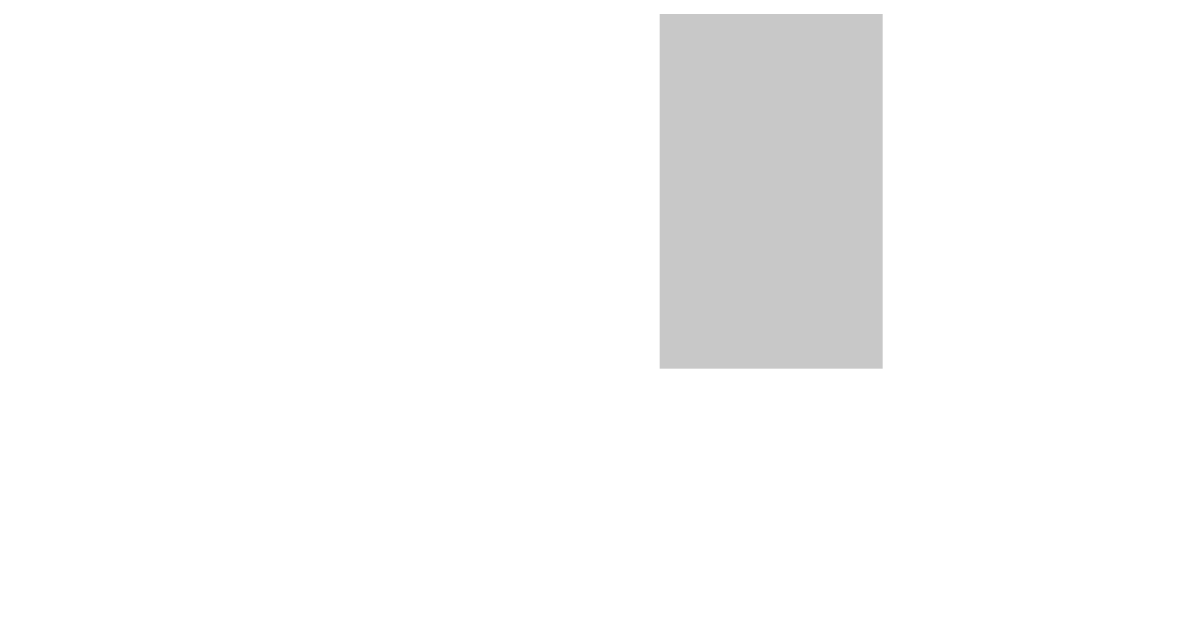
# Model space of a CAD drawing. Header units: millimetres. Extents: x -179928 to 528275, y -469666 to 511935.
# Drawn here: x 168460 to 169211, y 89551 to 89936 of the extents above; entities that cross this region are included whole.
import ezdxf

# ---------------------------------------------------------------- set-up
doc = ezdxf.new("R2010")
doc.units = ezdxf.units.MM
doc.linetypes.add('DASHED', pattern=[0.75, 0.5, -0.25])
for name, color, linetype in [('ad-Elevation 10', 8, 'Continuous'), ('ad-Furniture', 8, 'Continuous'), ('ad-Lvl-Plinth', 30, 'Continuous')]:
    doc.layers.add(name, color=color, linetype=linetype)
doc.layers.add('ad-Landscape', color=94, linetype='Continuous', lineweight=35)
doc.layers.add('ad-Landscape 2', color=7, linetype='Continuous', lineweight=35, true_color=0x264c00)
doc.styles.add('Sections_The woods Site plan_Entrances$0$Standard', font='arial.ttf')

# ---------------------------------------------------------------- blocks, each defined once
blk = doc.blocks.new('bamboo')
at = {"layer": 'ad-Landscape'}
for points in [[(352.8, -669.4), (311.6, -690.1), (248.5, -582.4), (344.3, -676.7)], [(489.3, -669.4), (448.2, -690.1), (385.1, -582.4), (480.9, -676.7)], [(527.1, -597.7), (464.1, -593), (478.7, -609.9), (518.7, -605)], [(590.2, -602.4), (584.1, -681.2), (567.1, -592.8), (582.9, -593.9)], [(420.7, -714.1), (567.3, -661.7), (398.9, -688.7), (420.7, -714.1)], [(557.2, -714.1), (703.8, -661.7), (535.4, -688.7), (557.2, -714.1)], [(23.9, -744.9), (165.8, -671.4), (52.3, -779.4), (31, -753.6)], [(346.4, -826.2), (312.4, -855.4), (293, -695.5), (339.1, -817.8)], [(333.5, -715.5), (223.2, -707.2), (315.3, -745.8), (325, -722.8)], [(470, -715.5), (359.7, -707.2), (451.8, -745.8), (461.5, -722.8)], [(284.5, -805.8), (243.4, -826.4), (180.3, -718.7), (276.1, -813.1)], [(419.5, -729.9), (495.9, -870.2), (385.6, -759), (411, -737.1)], [(556, -729.9), (632.4, -870.2), (522.1, -759), (547.5, -737.1)]]:
    blk.add_lwpolyline(points, dxfattribs=at)
at = {"layer": 'ad-Landscape 2'}
blk.add_line((43.5, 28.4), (300.5, 61.9), dxfattribs=at)
for points in [[(1441.7, 20.2), (1392.3, 167.8), (1415.9, -1.1), (1441.7, 20.2)], [(1279.9, 73.2), (1421.8, 146.8), (1308.4, 38.7), (1287, 64.6)], [(701.3, 5.5), (667.4, -23.6), (647.9, 136.3), (694, 14)], [(639.5, 26), (598.3, 5.3), (535.3, 113), (631, 18.7)], [(930.2, 115.8), (973.9, 125), (914, -24.5), (932.5, 104.9)], [(1013.6, 99.1), (1106.3, 38.8), (1044.2, 116.9), (1024.6, 101.4)], [(1220.1, -21.7), (1186.2, -50.9), (1166.7, 109), (1212.8, -13.3)], [(1158.3, -1.3), (1117.1, -21.9), (1054.1, 85.8), (1149.8, -8.5)], [(1457.4, 18.7), (1599.3, 92.2), (1485.9, -15.8), (1464.5, 10)], [(974.5, 68.1), (1020.5, 66.3), (1023.9, -58.4), (985.4, 70.4)], [(1095.3, 76), (1115.1, 34.4), (1006.1, -26.5), (1102.4, 67.3)], [(1239.9, 69.2), (1268.3, 34.7), (1108.1, 18.4), (1231.3, 62.1)], [(1205.3, 65.3), (1283.9, 57.7), (1195.2, 42.5), (1196.7, 58.2)], [(1140.9, 55.7), (1130.4, -54.4), (1170.9, 36.9), (1148, 47)], [(319, -89.9), (285.1, -119.1), (265.6, 40.8), (311.8, -81.4)], [(707.4, -18.7), (854, 33.7), (685.6, 6.7), (707.4, -18.7)], [(257.2, -69.4), (216.1, -90.1), (153, 17.6), (248.8, -76.7)], [(1218.1, 7.8), (1238, -33.8), (1129, -94.7), (1225.2, -0.8)], [(1199.3, 2.4), (1193.3, -60.5), (1210.5, -46.3), (1206.4, -6.2)], [(1226.2, -46), (1372.8, 6.4), (1204.4, -20.6), (1226.2, -46)], [(1417.4, 14.6), (1445.8, -19.9), (1285.6, -36.1), (1408.7, 7.5)], [(620.2, -20.1), (509.9, -11.8), (602, -50.4), (611.7, -27.3)], [(1263.8, -12.5), (1253.3, -122.6), (1293.7, -31.3), (1270.9, -21.1)], [(1328.2, -2.9), (1406.8, -10.5), (1318.1, -25.7), (1319.6, -10)], [(706.2, -34.4), (782.6, -174.8), (672.3, -63.6), (697.7, -41.7)], [(868.3, -184.3), (818.9, -36.7), (842.4, -205.6), (868.3, -184.3)], [(1139, -47.3), (1028.7, -39.1), (1120.8, -77.6), (1130.5, -54.6)], [(1395.6, -46.8), (1415.5, -88.4), (1306.5, -149.2), (1402.7, -55.4)], [(325.1, -114.1), (471.7, -61.8), (303.3, -88.7), (325.1, -114.1)], [(1225, -61.7), (1301.4, -202.1), (1191.1, -90.8), (1216.5, -69)], [(1505.7, -57.4), (1584.3, -65), (1495.6, -80.2), (1497.1, -64.5)], [(568.1, -79.5), (505.1, -74.8), (519.6, -91.7), (559.6, -86.8)], [(631.1, -84.2), (625.1, -163), (608.1, -74.6), (623.8, -75.8)], [(1168.6, -225.3), (1119.3, -77.6), (1142.8, -246.6), (1168.6, -225.3)], [(1322.2, -65.8), (1316.2, -128.7), (1333.4, -114.5), (1329.3, -74.4)], [(1441.3, -67.1), (1430.8, -177.1), (1471.2, -85.8), (1448.4, -75.7)], [(237.9, -115.5), (127.6, -107.2), (219.7, -145.8), (229.4, -122.8)], [(988, -239.9), (954.1, -269), (934.6, -109.2), (980.8, -231.4)], [(1086.9, -106.8), (1023.9, -102.1), (1038.4, -119), (1078.4, -114.1)], [(1149.9, -111.5), (1143.9, -190.3), (1126.9, -101.9), (1142.6, -103)], [(884, -185.9), (1025.9, -112.3), (912.4, -220.4), (891.1, -194.5)], [(1441.7, -266.2), (1392.3, -118.6), (1415.9, -287.5), (1441.7, -266.2)], [(1499.7, -120.3), (1493.7, -183.2), (1510.9, -169), (1506.8, -128.9)], [(323.9, -129.9), (400.4, -270.3), (290, -159), (315.4, -137.2)], [(494.6, -296.8), (495.3, -137), (538.4, -287.6), (505.6, -294.5)], [(926.2, -219.4), (885, -240.1), (822, -132.4), (917.7, -226.7)], [(360, -280.8), (326.1, -310), (306.6, -150.1), (352.7, -272.3)], [(1184.4, -226.8), (1326.3, -153.2), (1212.8, -261.3), (1191.5, -235.4)], [(185.8, -175), (122.8, -170.2), (137.4, -187.2), (177.4, -182.3)], [(298.2, -260.3), (257, -281), (193.9, -173.3), (289.7, -267.6)], [(248.8, -179.7), (242.8, -258.4), (225.8, -170), (241.6, -171.2)], [(922.9, -320.7), (873.5, -173.1), (897.1, -342), (922.9, -320.7)], [(843.9, -189.9), (872.4, -224.4), (712.1, -240.6), (835.3, -197)], [(1457.4, -267.7), (1599.3, -194.1), (1485.9, -302.2), (1464.5, -276.3)], [(994.1, -264.1), (1140.7, -211.8), (972.3, -238.7), (994.1, -264.1)], [(584.4, -289.3), (627.6, -223.2), (600, -308.9), (586.7, -300.3)], [(1144.3, -230.8), (1172.7, -265.3), (1012.5, -281.6), (1135.7, -237.9)], [(366.1, -305), (512.7, -252.7), (344.3, -279.6), (366.1, -305)], [(822.2, -251.3), (842, -292.9), (733.1, -353.8), (829.3, -259.9)], [(938.6, -322.2), (1080.5, -248.7), (967.1, -356.7), (945.7, -330.8)], [(663.5, -416.2), (614.1, -268.5), (637.6, -437.5), (663.5, -416.2)], [(906.9, -265.5), (796.6, -257.2), (888.7, -295.8), (898.4, -272.8)], [(932.3, -262), (1010.9, -269.6), (922.2, -284.8), (923.7, -269.1)], [(486, -310), (332.3, -285.3), (492.9, -342.8), (486, -310)], [(867.9, -271.6), (857.4, -381.7), (897.8, -290.4), (875, -280.2)], [(992.9, -279.9), (1069.3, -420.3), (959, -309), (984.4, -287.2)], [(1417.4, -271.7), (1445.8, -306.2), (1285.6, -322.5), (1408.7, -278.8)], [(278.8, -306.4), (168.6, -298.1), (260.7, -336.7), (270.4, -313.7)], [(1122.6, -292.2), (1142.4, -333.8), (1033.4, -394.7), (1129.7, -300.8)], [(120.3, -359.6), (266.9, -307.2), (98.5, -334.2), (120.3, -359.6)], [(1168.2, -312.5), (1157.7, -422.6), (1198.2, -331.3), (1175.3, -321.1)], [(1218.2, -474.1), (1218.9, -314.2), (1262, -464.9), (1229.2, -471.8)], [(1232.6, -302.9), (1311.2, -310.5), (1222.5, -325.7), (1224, -310)], [(364.9, -320.8), (441.3, -461.2), (331, -349.9), (356.4, -328.1)], [(479.7, -334.2), (523.4, -325), (463.5, -474.5), (482, -345.1)], [(563.1, -350.9), (655.8, -411.2), (593.6, -333), (574, -348.6)], [(637.4, -323.8), (690.3, -358.3), (685.7, -336.5), (648.3, -321.5)], [(898.6, -326.3), (927, -360.8), (766.8, -377), (889.9, -333.4)], [(854.8, -325), (791.8, -320.2), (806.4, -337.2), (846.3, -332.2)], [(917.8, -329.7), (911.8, -408.4), (894.8, -320), (910.5, -321.2)], [(926.3, -324.9), (920.3, -387.8), (937.5, -373.5), (933.4, -333.5)], [(1395.6, -333.1), (1415.5, -374.7), (1306.5, -435.6), (1402.7, -341.7)], [(679.2, -417.7), (821.1, -344.1), (707.7, -452.2), (686.3, -426.3)], [(1505.7, -343.8), (1584.3, -351.4), (1495.6, -366.6), (1497.1, -350.9)], [(226.8, -365.9), (163.8, -361.1), (178.3, -378.1), (218.3, -373.2)], [(289.8, -370.6), (283.8, -449.3), (266.8, -360.9), (282.5, -362.1)], [(1441.3, -353.4), (1430.8, -463.5), (1471.2, -372.2), (1448.4, -362)], [(119.1, -375.3), (195.6, -515.7), (85.2, -404.5), (110.7, -382.6)], [(524, -381.9), (570, -383.6), (573.4, -508.4), (534.9, -379.6)], [(1226.6, -365.8), (1220.6, -428.7), (1237.8, -414.5), (1233.7, -374.4)], [(660.4, -512.6), (626.5, -541.8), (607, -381.9), (653.1, -504.2)], [(813.7, -538.9), (764.3, -391.3), (787.8, -560.2), (813.7, -538.9)], [(876.8, -387.7), (896.6, -429.3), (787.7, -490.1), (883.9, -396.3)], [(598.6, -492.1), (557.4, -512.8), (494.3, -405.1), (590.1, -499.4)], [(922.5, -407.9), (912, -518), (952.4, -426.7), (929.6, -416.6)], [(986.9, -398.3), (1065.5, -405.9), (976.8, -421.1), (978.3, -405.4)], [(1308, -466.6), (1351.2, -400.5), (1323.6, -486.2), (1310.3, -477.5)], [(1499.7, -406.7), (1493.7, -469.6), (1510.9, -455.4), (1506.8, -415.3)], [(639.2, -421.7), (667.6, -456.2), (507.4, -472.5), (630.5, -428.8)], [(829.4, -540.4), (971.3, -466.8), (857.8, -574.9), (836.5, -549)], [(980.9, -461.2), (974.9, -524.1), (992.1, -509.9), (988, -469.8)], [(1209.6, -487.3), (1055.9, -462.6), (1216.5, -520.1), (1209.6, -487.3)], [(617.4, -483.1), (637.2, -524.7), (528.3, -585.6), (624.5, -491.7)], [(666.4, -536.8), (813, -484.5), (644.6, -511.4), (666.4, -536.8)], [(663.1, -503.4), (652.6, -613.5), (693, -522.2), (670.2, -512)], [(727.5, -493.8), (806.1, -501.4), (717.4, -516.6), (718.9, -500.9)], [(1203.3, -511.5), (1247, -502.3), (1187.1, -651.7), (1205.5, -522.4)], [(1361, -501.1), (1413.9, -535.6), (1409.3, -513.8), (1371.9, -498.8)], [(1286.7, -528.1), (1379.3, -588.5), (1317.2, -510.3), (1297.6, -525.8)], [(579.2, -538.2), (468.9, -529.9), (561.1, -568.5), (570.7, -545.5)], [(665.2, -552.6), (741.7, -693), (631.3, -581.7), (656.8, -559.9)], [(789.3, -544.5), (817.8, -578.9), (657.5, -595.2), (780.7, -551.6)], [(936.5, -702.5), (887.2, -554.9), (910.7, -723.8), (936.5, -702.5)], [(414.6, -689.9), (380.7, -719), (361.2, -559.2), (407.3, -681.4)], [(551.1, -689.9), (517.2, -719), (497.7, -559.2), (543.9, -681.4)], [(721.5, -556.7), (715.5, -619.6), (732.7, -605.4), (728.6, -565.3)], [(1247.5, -559.2), (1293.6, -560.9), (1297, -685.7), (1258.5, -556.9)], [(767.6, -605.8), (787.4, -647.4), (678.5, -708.3), (774.7, -614.5)], [(877.7, -616.5), (956.3, -624.1), (867.5, -639.3), (869, -623.6)], [(813.3, -626.1), (802.7, -736.2), (843.2, -644.9), (820.4, -634.7)], [(952.3, -704), (1094.2, -630.5), (980.7, -738.5), (959.4, -712.7)], [(1182.3, -770.7), (1132.9, -623.1), (1156.5, -792), (1182.3, -770.7)], [(871.6, -679.4), (865.6, -742.3), (882.9, -728.1), (878.8, -688)], [(912.2, -708.1), (940.6, -742.6), (780.4, -758.8), (903.6, -715.2)], [(1198, -772.2), (1339.9, -698.7), (1226.5, -806.7), (1205.1, -780.8)]]:
    blk.add_lwpolyline(points, dxfattribs=at)
blk = doc.blocks.new('A$C7DA81DBD')
at = {"layer": 'ad-Landscape'}
for centre, radius, start, end in [((-0.278, -1.6321), 1.6541, 7.07097, 54.85412), ((2.0051, 0.5207), 2.0521, 213.36445, 251.77879), ((0.5036, -2.3877), 1.7715, 23.40985, 52.04459), ((-2.2619, -2.2221), 3.2578, 0.48635, 20.14254), ((1.8408, -1.8007), 0.8356, 9.30481, 59.3197), ((1.8918, -0.7397), 1.7085, 200.47463, 238.37181), ((2.2585, -2.2572), 0.9551, 13.74281, 70.74014), ((2.7888, -2.0624), 0.7268, 18.67082, 63.79699), ((0.0127, -2.4992), 1.6882, 11.02849, 38.56329), ((2.0528, -0.5755), 1.111, 231.64981, 273.95156), ((2.8127, -0.1703), 1.5025, 236.86683, 264.37468), ((3.6025, -1.7876), 0.3701, 25.36372, 76.0362), ((0.9565, -2.7668), 1.425, 19.73306, 51.77211), ((1.8936, -2.412), 0.9205, 13.66836, 62.88227), ((3.5309, -1.1863), 0.4429, 246.56317, 293.43683), ((3.5663, -1.8937), 0.2709, 13.65461, 102.44901), ((3.799, -1.3868), 0.2788, 240.36234, 299.63766), ((1.856, -1.0904), 1.1017, 216.03906, 260.26816), ((-0.5421, -2.9513), 1.9362, 359.73155, 37.41149), ((3.3701, -1.1333), 0.7046, 245.60352, 278.75304), ((3.3942, -2.2431), 0.4369, 34.78481, 81.07296), ((3.6458, -0.9704), 0.8788, 267.00257, 282.07341), ((2.6751, -1.5084), 0.6953, 218.28249, 279.3433), ((3.0021, -1.5187), 0.5438, 233.77897, 289.79803), ((3.104, -2.4748), 0.5733, 35.76353, 86.37343), ((2.3006, -1.3581), 0.9275, 221.73929, 269.82837), ((1.3292, -3.2587), 1.5303, 17.59049, 55.74559), ((2.167, -2.7765), 0.9598, 10.85815, 56.55055), ((2.8672, -2.5356), 0.5252, 21.8257, 68.02813), ((3.5079, -1.2176), 0.814, 266.76384, 287.52222), ((3.4132, -2.1554), 0.2388, 346.75476, 32.31761), ((-1.1102, -2.3286), 1.9834, 352.86966, 7.13034), ((0.4415, -3.0214), 1.4626, 4.53972, 37.07204), ((3.3241, -1.386), 0.7926, 265.56631, 288.01228), ((3.4098, -2.3203), 0.1483, 346.0967, 81.70295), ((3.6227, -2.031), 0.1831, 231.14247, 282.0713), ((1.1439, -1.6998), 0.9279, 214.91657, 251.05051), ((1.4468, -2.8141), 0.8978, 2.30093, 40.50756), ((3.2095, -2.1093), 0.2729, 215.39886, 302.15517), ((3.5474, -1.9775), 0.3785, 233.8191, 270.95416), ((3.3252, -2.438), 0.1695, 350.71369, 36.27653), ((1.6974, -2.079), 0.9321, 201.01467, 251.00855), ((3.0882, -1.8014), 0.7945, 232.47186, 271.55185), ((3.2185, -2.5369), 0.186, 348.23624, 60.99446), ((3.4542, -2.3019), 0.1679, 239.89017, 283.18093), ((-0.2948, -3.161), 1.349, 352.2305, 30.01298), ((3.387, -2.0873), 0.4877, 230.8294, 271.59888), ((2.0257, -2.069), 0.8461, 218.49282, 261.42911), ((2.4021, -1.9593), 0.8207, 225.12287, 265.9267), ((1.0136, -3.5245), 1.2421, 13.52703, 48.39805), ((2.8129, -2.1522), 0.6446, 219.15642, 267.78171), ((2.8327, -2.8868), 0.3555, 6.20703, 55.71806), ((4.7109, -2.1806), 1.4962, 194.55365, 200.41362), ((0.4879, -3.7225), 1.408, 14.08678, 50.75178), ((1.9988, -3.0323), 0.5442, 358.24862, 50.68038), ((3.255, -2.3074), 0.3987, 250.94104, 277.72728), ((3.2048, -2.0899), 0.7587, 233.84333, 268.58495), ((1.4049, -2.5545), 0.8684, 198.68778, 245.28391), ((2.5541, -3.0699), 0.3719, 357.60187, 47.96098), ((2.9291, -2.9329), 0.15, 357.47025, 53.80961), ((0.5792, -3.7449), 0.9742, 6.46688, 61.65563), ((3.0549, -2.2322), 0.863, 231.02378, 261.38718), ((3.0253, -2.6704), 0.2744, 237.97543, 281.26619), ((2.4357, -2.4238), 0.6427, 243.07607, 282.38547), ((2.2078, -2.5037), 0.7304, 230.8151, 271.05063), ((2.1285, -3.3962), 0.4606, 2.36478, 45.58317), ((2.4584, -3.1948), 0.2887, 349.0778, 34.64065), ((-0.7845, -3.7974), 1.7654, 358.75477, 18.61147), ((0.2113, -3.764), 1.0157, 356.98112, 35.15022), ((1.8961, -2.6169), 0.7641, 227.38545, 266.81155), ((0.9147, -3.7961), 1.3196, 11.93886, 26.21864), ((2.6219, -2.7574), 0.6207, 229.77589, 266.93335), ((3.0457, -2.0047), 1.2814, 246.14352, 256.28476), ((2.1061, -3.4684), 0.2887, 349.0778, 34.64065), ((0.4659, -3.9514), 1.4875, 5.97252, 22.70743), ((2.2394, -2.9434), 0.5806, 228.33638, 266.67487), ((1.3701, -3.1096), 0.824, 203.21959, 241.77969), ((1.7238, -2.9221), 0.7346, 220.38662, 256.09196), ((2.4444, -2.7002), 1.2047, 219.61762, 245.52562), ((2.4029, -3.194), 0.3293, 226.24511, 267.68542), ((1.6924, -3.6508), 0.4098, 352.3277, 23.61076), ((1.383, -3.3555), 0.488, 207.43755, 251.18261), ((1.0337, -3.8696), 0.5516, 350.48559, 25.45287), ((2.1581, -3.3546), 0.3559, 226.86291, 260.36915), ((1.7595, -3.3631), 0.6247, 211.25767, 253.08831), ((1.4522, -3.7508), 0.3106, 333.81915, 18.78711), ((1.8213, -3.5993), 0.3023, 216.32124, 252.6008), ((0.6413, -3.9243), 0.3417, 320.17932, 18.67463), ((1.3268, -3.7443), 0.3576, 194.37957, 245.67824), ((-5.8663, -2.673), 7.168, 348.75967, 350.83335), ((1.0529, -3.8878), 0.3429, 334.82228, 6.10535), ((1.4147, -3.7701), 0.2686, 215.04222, 258.95985), ((1.1804, -3.4536), 0.743, 227.03228, 248.14061)]:
    blk.add_arc(centre, radius, start, end, dxfattribs=at)
at = {"layer": 'ad-Landscape 2'}
for centre, radius, start, end in [((-1.0264, 1.4309), 1.7659, 234.46623, 305.53377), ((1.1235, -0.9635), 1.4762, 139.56784, 220.43216), ((-1.1235, -0.9635), 1.4762, 319.56784, 40.43216), ((1.0264, 1.4309), 1.7659, 234.46623, 305.53377), ((2.3531, 1.1695), 1.4234, 277.04197, 304.31969), ((3.2407, 0.7659), 1.0093, 271.25618, 310.10548), ((4.0462, 0.1006), 0.224, 285.31091, 331.56637), ((-1.8634, -3.0329), 2.8823, 88.28266, 108.38947), ((1.8634, -3.0329), 2.8823, 71.61053, 91.71734), ((3.9266, -0.5355), 0.4565, 46.08818, 106.23686), ((2.7222, -2.1138), 1.9478, 61.18217, 86.26036), ((3.6164, -0.6908), 0.4865, 41.13896, 95.57028), ((4.1975, -0.9392), 0.7339, 86.42892, 116.01705), ((-1.8532, 0.9988), 1.5896, 234.65742, 272.19306), ((-0.1824, -2.6175), 2.5892, 116.37959, 143.62907), ((0.278, -1.6321), 1.6541, 125.14588, 172.92903), ((0.1824, -2.6175), 2.5892, 36.37093, 63.62041), ((1.8532, 0.9988), 1.5896, 267.80694, 305.34258), ((3.052, -1.6261), 1.72, 46.87005, 53.5161), ((3.7607, 0.1513), 0.5674, 259.89405, 293.04357), ((3.9905, -0.6212), 0.2383, 21.22812, 103.00293), ((4.487, -1.6291), 1.2847, 101.63719, 108.00047), ((2.5064, -2.2982), 1.8728, 56.55296, 89.35046), ((3.2335, 0.2213), 0.7603, 264.12058, 304.2254), ((3.5803, -1.2652), 0.8033, 50.61412, 90.78978), ((3.2885, -1.64), 1.0932, 49.52167, 96.17194), ((4.0211, 0.3309), 0.8867, 265.54152, 282.47041), ((-1.9143, -1.938), 1.4152, 101.89122, 133.87774), ((-2.0051, 0.5207), 2.0521, 288.22121, 326.63555), ((1.9143, -1.938), 1.4152, 46.12226, 78.10878), ((4.0065, -0.7788), 0.2144, 27.19351, 104.68974), ((3.8679, -0.1672), 0.5263, 257.39124, 294.96296), ((3.8641, -1.0224), 0.3477, 23.91838, 100.78741), ((4.09, -0.5543), 0.1658, 259.35441, 310.28324), ((3.0057, 0.698), 1.5293, 260.07303, 290.39202), ((-2.6118, 0.8298), 1.7705, 260.78995, 288.93131), ((-2.3551, 1.8074), 2.8907, 271.74206, 294.32586), ((2.3551, 1.8074), 2.8907, 245.67414, 268.25794), ((2.6118, 0.8298), 1.7705, 251.06869, 279.21005), ((2.5206, -2.2177), 1.411, 45.5947, 80.34135), ((3.2424, -1.8545), 1.0655, 52.5105, 87.25212), ((3.7147, -0.1925), 0.678, 261.55573, 294.70525), ((3.8058, -1.2269), 0.3858, 31.15088, 81.88723), ((-2.0704, -2.4383), 1.5297, 100.87998, 136.84474), ((2.0704, -2.4383), 1.5297, 43.15526, 79.12002), ((4.09, -0.6654), 0.2348, 246.95459, 293.04541), ((-0.5036, -2.3877), 1.7715, 127.95541, 156.59015), ((3.5292, -0.1698), 0.9139, 258.01728, 293.3144), ((-1.8408, -1.8007), 0.8356, 120.6803, 170.69519), ((2.2619, -2.2221), 3.2578, 159.85746, 179.51365), ((3.3934, -1.5704), 0.508, 18.36566, 94.36285), ((3.867, -1.2266), 0.1934, 354.18666, 110.59598), ((3.9828, -0.7528), 0.3143, 261.59333, 299.16505), ((3.2785, 0.1985), 1.4267, 256.95691, 279.25489), ((2.8723, -2.1694), 1.0147, 34.6416, 71.06237), ((3.9905, -0.7068), 0.5437, 247.64575, 277.28341), ((3.8061, -1.4393), 0.2126, 12.8534, 96.06864), ((-1.8918, -0.7397), 1.7085, 301.62819, 339.52537), ((2.935, -0.5362), 0.8919, 243.91881, 286.35993), ((3.6986, -1.0203), 0.4283, 252.41068, 294.40253), ((3.8429, -1.1634), 0.2852, 248.35462, 306.71622), ((-2.8127, -0.1703), 1.5025, 275.62532, 303.13317), ((-2.0528, -0.5755), 1.111, 266.04844, 308.35019), ((-0.0127, -2.4992), 1.6882, 141.43671, 168.97151), ((0.9729, -1.8753), 1.4339, 167.8862, 206.84023), ((-0.9729, -1.8753), 1.4339, 333.15977, 12.1138), ((-1.8936, -2.412), 0.9205, 117.11773, 166.33164), ((-0.9565, -2.7668), 1.425, 128.22789, 160.26694), ((-1.856, -1.0904), 1.1017, 279.73184, 323.96094), ((0.5421, -2.9513), 1.9362, 142.58851, 180.26845), ((-2.6751, -1.5084), 0.6953, 260.6567, 321.71751), ((-0.9472, -1.8177), 0.9527, 312.26313, 353.77864), ((0.9472, -1.8177), 0.9527, 186.22136, 227.73687), ((-1.3292, -3.2587), 1.5303, 124.25441, 162.40951), ((-2.3006, -1.3581), 0.9275, 270.17163, 318.26071), ((1.1102, -2.3286), 1.9834, 172.86966, 187.13034), ((-0.4415, -3.0214), 1.4626, 142.92796, 175.46028), ((-1.4468, -2.8141), 0.8978, 139.49244, 177.69907), ((-1.1439, -1.6998), 0.9279, 288.94949, 325.08343), ((-1.6974, -2.079), 0.9321, 288.99145, 338.98533), ((2.889, -3.1417), 3.5018, 167.99481, 180.01757), ((0.4533, -2.5144), 0.6755, 171.39169, 227.83501), ((-0.4533, -2.5144), 0.6755, 312.16499, 8.60831), ((-2.889, -3.1417), 3.5018, 359.98243, 12.00519), ((0.2948, -3.161), 1.349, 149.98702, 187.7695), ((-2.8129, -2.1522), 0.6446, 272.21829, 320.84358), ((-2.4021, -1.9593), 0.8207, 274.0733, 314.87713), ((-1.0136, -3.5245), 1.2421, 131.60195, 166.47297), ((-2.0257, -2.069), 0.8461, 278.57089, 321.50718), ((-1.9988, -3.0323), 0.5442, 129.31962, 181.75138), ((-0.4879, -3.7225), 1.408, 129.24822, 165.91322), ((-1.4049, -2.5545), 0.8684, 294.71609, 341.31222), ((-0.9142, -2.3228), 0.8735, 290.1808, 328.59513), ((0.9142, -2.3228), 0.8735, 211.40487, 249.8192), ((-3.0549, -2.2322), 0.863, 278.61282, 308.97622), ((-0.5792, -3.7449), 0.9742, 118.34437, 173.53312), ((-2.4357, -2.4238), 0.6427, 257.61453, 296.92393), ((1.7398, -3.1245), 2.0667, 175.95212, 190.67856), ((-1.7398, -3.1245), 2.0667, 349.32144, 4.04788), ((-2.1285, -3.3962), 0.4606, 134.41683, 177.63522), ((-2.2078, -2.5037), 0.7304, 268.94937, 309.1849), ((-0.8762, -2.8295), 0.8955, 310.78874, 348.03806), ((0.8762, -2.8295), 0.8955, 191.96194, 229.21126), ((0.8101, -3.7172), 1.4584, 154.44417, 184.66194), ((-0.8101, -3.7172), 1.4584, 355.33806, 25.55583), ((-2.6219, -2.7574), 0.6207, 273.06665, 310.22411), ((-0.9147, -3.7961), 1.3196, 153.78136, 168.06114), ((-1.8961, -2.6169), 0.7641, 273.18845, 312.61455), ((-0.2113, -3.764), 1.0157, 144.84978, 183.01888), ((0.7845, -3.7974), 1.7654, 161.38853, 181.24523), ((-2.1061, -3.4684), 0.2887, 145.35935, 190.9222), ((-2.2394, -2.9434), 0.5806, 273.32513, 311.66362), ((-0.4659, -3.9514), 1.4875, 157.29257, 174.02748), ((-0.8731, -3.3135), 0.5704, 293.73132, 353.32768), ((0.6722, -3.3341), 0.8727, 183.00382, 219.60588), ((-0.6722, -3.3341), 0.8727, 320.39412, 356.99618), ((0.8731, -3.3135), 0.5704, 186.67232, 246.26868), ((-2.4029, -3.194), 0.3293, 272.31458, 313.75489), ((-2.4444, -2.7002), 1.2047, 294.47438, 320.38238), ((-1.7238, -2.9221), 0.7346, 283.90804, 319.61338), ((-1.3701, -3.1096), 0.824, 298.22031, 336.78041), ((-1.6924, -3.6508), 0.4098, 156.38924, 187.6723), ((0.4847, -3.8253), 0.8385, 157.72257, 195.86731), ((-0.4847, -3.8253), 0.8385, 344.13269, 22.27743), ((-2.1581, -3.3546), 0.3559, 279.63085, 313.13709), ((-1.0337, -3.8696), 0.5516, 154.54713, 189.51441), ((-1.383, -3.3555), 0.488, 288.81739, 332.56245), ((-1.4522, -3.7508), 0.3106, 161.21289, 206.18085), ((-1.7595, -3.3631), 0.6247, 286.91169, 328.74233), ((-1.8213, -3.5993), 0.3023, 287.3992, 323.67876), ((-0.4664, -3.7254), 0.3595, 293.70561, 356.94873), ((0.4664, -3.7254), 0.3595, 183.05127, 246.29439), ((-1.0529, -3.8878), 0.3429, 173.89465, 205.17772), ((5.8663, -2.673), 7.168, 189.16665, 191.24033), ((-1.3268, -3.7443), 0.3576, 294.32176, 345.62043), ((-0.6413, -3.9243), 0.3417, 161.32537, 219.82068), ((-0.1425, -3.9552), 0.5349, 164.79318, 204.80951), ((0.1425, -3.9552), 0.5349, 335.19049, 15.20682), ((-1.4147, -3.7701), 0.2686, 281.04015, 324.95778), ((-0.9056, -3.6412), 0.6057, 297.26946, 335.9728), ((0.3234, -3.905), 0.4767, 180.43757, 227.26134), ((-0.3234, -3.905), 0.4767, 312.73866, 359.56243), ((0.9056, -3.6412), 0.6057, 204.0272, 242.73054), ((-1.1804, -3.4536), 0.743, 291.85939, 312.96772), ((-0.0961, -4.0625), 0.2274, 172.72717, 229.06653), ((0.0961, -4.0625), 0.2274, 310.93347, 7.27283)]:
    blk.add_arc(centre, radius, start, end, dxfattribs=at)
blk = doc.blocks.new('A$C279134A6')
at = {"layer": 'ad-Landscape', "linetype": 'Continuous'}
for p, q in [((352.62, 400.13), (423.66, 240.51)), ((150.22, 271.73), (93.3, 199.01)), ((134.41, 222.4), (119.11, 163.38)), ((448.29, 72.2), (421.53, 17.41))]:
    blk.add_line(p, q, dxfattribs=at)
for points in [[(166.36, 273.37), (167.55, 271.28), (169.03, 268.82), (170.82, 265.93)], [(173.35, 274.04), (172.68, 271.77), (171.84, 269.09), (170.82, 265.93)], [(229.79, 226.07), (230.38, 228), (230.94, 229.58), (231.48, 230.87), (231.99, 231.9), (232.49, 232.72), (232.99, 233.36), (233.49, 233.87), (234, 234.28), (234.52, 234.64), (235.08, 234.93), (235.69, 235.16), (236.36, 235.31), (237.12, 235.37), (237.96, 235.33), (238.92, 235.19), (240, 234.94), (241.23, 234.56), (242.65, 234.01), (244.29, 233.28), (246.22, 232.33), (248.47, 231.12), (251.09, 229.62), (254.12, 227.8), (257.61, 225.62)], [(423.23, 240.72), (460.45, 222.04), (489.69, 204.96), (511.91, 190.42), (528.06, 179.35), (539.08, 172.67), (545.95, 171.31)], [(229.79, 226.07), (230.09, 225.35), (230.4, 224.66), (230.72, 223.99), (231.05, 223.34), (231.39, 222.72), (231.75, 222.13), (232.14, 221.58), (232.54, 221.07), (232.98, 220.61), (233.46, 220.2), (234.01, 219.85), (234.63, 219.56), (235.35, 219.33), (236.18, 219.18), (237.15, 219.11), (238.26, 219.13), (239.54, 219.23), (241.04, 219.47), (242.82, 219.87), (244.91, 220.47), (247.39, 221.31), (250.29, 222.42), (253.68, 223.85), (257.61, 225.62)], [(82.08, 212.05), (81.62, 211.74), (81.19, 211.42), (80.76, 211.1), (80.36, 210.78), (79.98, 210.45), (79.62, 210.12), (79.29, 209.77), (79, 209.41), (78.74, 209.04), (78.52, 208.65), (78.36, 208.22), (78.24, 207.74), (78.19, 207.21), (78.21, 206.61), (78.3, 205.92), (78.47, 205.15), (78.73, 204.27), (79.11, 203.24), (79.64, 202.02), (80.36, 200.56), (81.3, 198.81), (82.49, 196.72), (83.97, 194.26), (85.76, 191.36)], [(82.08, 212.05), (83.51, 211.92), (84.69, 211.76), (85.67, 211.57), (86.46, 211.36), (87.1, 211.13), (87.62, 210.88), (88.04, 210.6), (88.4, 210.31), (88.73, 209.99), (89.02, 209.65), (89.26, 209.26), (89.46, 208.81), (89.61, 208.3), (89.71, 207.7), (89.75, 207.02), (89.73, 206.22), (89.64, 205.31), (89.47, 204.23), (89.2, 202.93), (88.81, 201.36), (88.29, 199.47), (87.62, 197.21), (86.78, 194.52), (85.76, 191.36)], [(132.69, 177.1), (132.24, 176.78), (131.8, 176.47), (131.37, 176.15), (130.97, 175.82), (130.59, 175.5), (130.23, 175.16), (129.9, 174.81), (129.61, 174.46), (129.35, 174.08), (129.13, 173.69), (128.97, 173.26), (128.85, 172.78), (128.8, 172.25), (128.82, 171.65), (128.91, 170.97), (129.08, 170.19), (129.34, 169.31), (129.72, 168.29), (130.25, 167.06), (130.97, 165.6), (131.91, 163.85), (133.1, 161.76), (134.58, 159.3), (136.37, 156.41)], [(132.69, 177.1), (134.12, 176.96), (135.3, 176.8), (136.28, 176.61), (137.07, 176.41), (137.71, 176.17), (138.23, 175.92), (138.65, 175.65), (139.02, 175.35), (139.34, 175.04), (139.63, 174.69), (139.87, 174.3), (140.07, 173.85), (140.22, 173.34), (140.32, 172.74), (140.36, 172.06), (140.34, 171.27), (140.25, 170.35), (140.08, 169.27), (139.81, 167.97), (139.42, 166.4), (138.9, 164.51), (138.23, 162.25), (137.39, 159.57), (136.37, 156.41)], [(241.95, 156.21), (242.54, 158.14), (243.1, 159.73), (243.64, 161.02), (244.15, 162.05), (244.65, 162.86), (245.15, 163.5), (245.65, 164.01), (246.16, 164.42), (246.69, 164.78), (247.25, 165.08), (247.85, 165.3), (248.53, 165.45), (249.28, 165.51), (250.12, 165.48), (251.08, 165.34), (252.16, 165.08), (253.39, 164.7), (254.81, 164.16), (256.45, 163.43), (258.38, 162.47), (260.63, 161.26), (263.25, 159.77), (266.28, 157.94), (269.77, 155.77)], [(241.95, 156.21), (242.25, 155.5), (242.56, 154.8), (242.88, 154.13), (243.21, 153.48), (243.55, 152.86), (243.91, 152.27), (244.3, 151.72), (244.7, 151.22), (245.14, 150.76), (245.62, 150.34), (246.17, 149.99), (246.79, 149.7), (247.51, 149.48), (248.34, 149.33), (249.31, 149.26), (250.42, 149.27), (251.7, 149.38), (253.2, 149.61), (254.98, 150.01), (257.07, 150.61), (259.55, 151.45), (262.46, 152.57), (265.85, 153.99), (269.77, 155.77)], [(378.21, 137), (379.01, 138.85), (379.62, 140.43), (380.05, 141.75), (380.33, 142.87), (380.48, 143.82), (380.52, 144.62), (380.47, 145.33), (380.35, 145.98), (380.18, 146.59), (379.95, 147.18), (379.64, 147.75), (379.22, 148.3), (378.69, 148.83), (378.03, 149.36), (377.21, 149.87), (376.22, 150.38), (375.04, 150.89), (373.61, 151.4), (371.88, 151.92), (369.8, 152.45), (367.3, 152.99), (364.34, 153.55), (360.85, 154.14), (356.78, 154.76)], [(378.21, 137), (377.52, 136.66), (376.83, 136.33), (376.15, 136.03), (375.48, 135.75), (374.81, 135.5), (374.16, 135.29), (373.51, 135.12), (372.87, 135), (372.24, 134.93), (371.6, 134.94), (370.96, 135.02), (370.3, 135.2), (369.61, 135.5), (368.87, 135.93), (368.1, 136.5), (367.26, 137.24), (366.36, 138.15), (365.37, 139.31), (364.28, 140.77), (363.08, 142.59), (361.75, 144.83), (360.26, 147.57), (358.61, 150.86), (356.78, 154.76)], [(170.59, 113.93), (170.14, 113.62), (169.7, 113.3), (169.28, 112.98), (168.88, 112.66), (168.49, 112.33), (168.14, 112), (167.81, 111.65), (167.52, 111.29), (167.26, 110.92), (167.04, 110.53), (166.87, 110.1), (166.76, 109.62), (166.71, 109.09), (166.73, 108.49), (166.82, 107.8), (166.99, 107.03), (167.25, 106.15), (167.63, 105.12), (168.16, 103.9), (168.88, 102.44), (169.82, 100.68), (171.01, 98.6), (172.49, 96.13), (174.28, 93.24)], [(170.59, 113.93), (172.02, 113.8), (173.21, 113.64), (174.19, 113.45), (174.98, 113.24), (175.62, 113.01), (176.14, 112.76), (176.56, 112.48), (176.92, 112.19), (177.25, 111.87), (177.53, 111.53), (177.78, 111.14), (177.98, 110.69), (178.13, 110.18), (178.23, 109.58), (178.27, 108.9), (178.25, 108.1), (178.16, 107.19), (177.99, 106.11), (177.72, 104.81), (177.33, 103.24), (176.81, 101.35), (176.14, 99.09), (175.3, 96.4), (174.28, 93.24)], [(249.57, 103.78), (249.11, 103.47), (248.68, 103.15), (248.25, 102.83), (247.85, 102.51), (247.47, 102.18), (247.11, 101.85), (246.78, 101.5), (246.49, 101.14), (246.23, 100.77), (246.01, 100.38), (245.85, 99.95), (245.73, 99.47), (245.68, 98.94), (245.7, 98.33), (245.79, 97.65), (245.96, 96.88), (246.22, 96), (246.6, 94.97), (247.13, 93.75), (247.85, 92.29), (248.79, 90.53), (249.98, 88.45), (251.46, 85.98), (253.25, 83.09)], [(249.57, 103.78), (251, 103.65), (252.18, 103.49), (253.16, 103.3), (253.95, 103.09), (254.59, 102.86), (255.11, 102.61), (255.53, 102.33), (255.89, 102.04), (256.22, 101.72), (256.51, 101.38), (256.75, 100.99), (256.95, 100.54), (257.1, 100.03), (257.2, 99.43), (257.24, 98.74), (257.22, 97.95), (257.13, 97.04), (256.96, 95.96), (256.69, 94.66), (256.3, 93.09), (255.78, 91.2), (255.11, 88.94), (254.27, 86.25), (253.25, 83.09)], [(283.67, 56.96), (282.5, 57.79), (281.49, 58.43), (280.63, 58.93), (279.89, 59.28), (279.26, 59.52), (278.7, 59.67), (278.2, 59.74), (277.73, 59.75), (277.28, 59.72), (276.83, 59.64), (276.39, 59.51), (275.95, 59.3), (275.5, 59), (275.04, 58.62), (274.56, 58.12), (274.07, 57.51), (273.54, 56.76), (272.97, 55.82), (272.33, 54.66), (271.6, 53.21), (270.77, 51.44), (269.81, 49.29), (268.7, 46.7), (267.42, 43.64)], [(283.67, 56.96), (283.81, 56.43), (283.94, 55.9), (284.05, 55.38), (284.15, 54.88), (284.23, 54.38), (284.28, 53.89), (284.3, 53.41), (284.29, 52.95), (284.25, 52.5), (284.16, 52.06), (284, 51.63), (283.78, 51.19), (283.47, 50.75), (283.07, 50.3), (282.56, 49.84), (281.92, 49.37), (281.15, 48.87), (280.2, 48.34), (279, 47.75), (277.5, 47.11), (275.64, 46.39), (273.38, 45.58), (270.66, 44.67), (267.42, 43.64)], [(420.14, 36.66), (418.97, 37.49), (417.96, 38.14), (417.1, 38.63), (416.36, 38.99), (415.72, 39.23), (415.17, 39.37), (414.66, 39.44), (414.2, 39.45), (413.75, 39.42), (413.3, 39.34), (412.86, 39.21), (412.42, 39), (411.97, 38.71), (411.51, 38.32), (411.03, 37.82), (410.53, 37.21), (410.01, 36.46), (409.44, 35.52), (408.8, 34.36), (408.07, 32.92), (407.24, 31.14), (406.27, 28.99), (405.16, 26.4), (403.88, 23.34)], [(420.14, 36.66), (420.28, 36.13), (420.41, 35.6), (420.52, 35.08), (420.62, 34.58), (420.69, 34.08), (420.75, 33.59), (420.77, 33.12), (420.76, 32.65), (420.72, 32.2), (420.62, 31.76), (420.47, 31.33), (420.25, 30.89), (419.94, 30.45), (419.54, 30), (419.02, 29.55), (418.39, 29.07), (417.62, 28.57), (416.66, 28.04), (415.46, 27.46), (413.96, 26.81), (412.11, 26.09), (409.85, 25.28), (407.13, 24.37), (403.88, 23.34)], [(350.27, 13.32), (349.1, 14.15), (348.09, 14.8), (347.23, 15.29), (346.49, 15.65), (345.85, 15.89), (345.3, 16.03), (344.79, 16.1), (344.33, 16.11), (343.88, 16.08), (343.43, 16), (342.99, 15.87), (342.55, 15.66), (342.1, 15.37), (341.64, 14.98), (341.16, 14.48), (340.66, 13.87), (340.14, 13.12), (339.57, 12.18), (338.93, 11.02), (338.2, 9.58), (337.37, 7.8), (336.4, 5.65), (335.29, 3.06), (334.01, 0)], [(350.27, 13.32), (350.41, 12.79), (350.54, 12.26), (350.65, 11.75), (350.75, 11.24), (350.82, 10.74), (350.88, 10.25), (350.9, 9.78), (350.89, 9.31), (350.85, 8.86), (350.75, 8.42), (350.6, 7.99), (350.38, 7.55), (350.07, 7.11), (349.67, 6.67), (349.15, 6.21), (348.52, 5.73), (347.75, 5.23), (346.79, 4.7), (345.59, 4.12), (344.09, 3.47), (342.24, 2.75), (339.98, 1.94), (337.26, 1.03), (334.01, 0)]]:
    blk.add_lwpolyline(points, dxfattribs=at)
for centre, radius, start, end in [((230.18, 247.07), 155.43, 132.75563, 198.63714), ((-760.64, 724.43), 1020.98, 327.78954, 338.49694), ((538.85, 137.6), 338.69, 144.52803, 186.24679), ((-51.03, 364.35), 295.58, 311.50082, 334.78858), ((-226.14, 96.21), 464.83, 358.33773, 17.81856), ((85.88, 270.75), 338.69, 335.90923, 354.91323), ((97.18, 158.36), 89.05, 334.39578, 12.83071), ((77.87, 92.12), 147.38, 358.93793, 30.62473), ((640.16, -258.11), 464.83, 121.6227, 141.10353), ((681.48, 59.47), 295.58, 164.65268, 187.94044), ((434.94, -0.66), 89.05, 126.61054, 165.04548)]:
    blk.add_arc(centre, radius, start, end, dxfattribs=at)
blk = doc.blocks.new('zw$DAD3')
at = {"true_color": 0x7f5f3f, "transparency": 33554610}
h = blk.add_hatch(dxfattribs=at)
h.set_pattern_fill('DOTS', color=37, scale=20, angle=360)
h.set_pattern_definition([(360, (-800139.518, 271344.397), (15.875, 31.75), [0, -31.75])])
h.paths.add_polyline_path([(450, -2530), (2915, -2530), (2915, -450), (450, -450)])
at = {"layer": 'ad-Elevation 10', "linetype": 'DASHED'}
blk.add_lwpolyline([(0, -1936.67), (3365, -1936.67)], dxfattribs=at)
at = {"xscale": 95.10164028446887, "yscale": 95.10164028446887, "zscale": 95.10164028446887, "rotation": 359.9999999999999}
blk.add_blockref('A$C7DA81DBD', (1592.07, -1603.96), dxfattribs=at)
at = {"layer": 'ad-Landscape', "linetype": 'Continuous', "xscale": 0.473259546584505, "yscale": 0.473259546584505, "zscale": 0.473259546584505, "rotation": 359.9999999999999}
blk.add_blockref('bamboo', (1292.6, -1624.94), dxfattribs=at)
at = {"layer": 'ad-Landscape', "xscale": -0.7689692653037794, "yscale": 0.7689692653037794, "zscale": 0.7689692653037794, "rotation": 180}
blk.add_blockref('A$C279134A6', (1775.58, -1779.13), dxfattribs=at)
blk = doc.blocks.new('1625_East Villa')
at = {"layer": 'ad-Furniture'}
blk.add_blockref('zw$DAD3', (3610, 8185), dxfattribs=at)
blk = doc.blocks.new("All Plot's Villa Plans")
at = {"ltscale": 5}
blk.add_blockref('1625_East Villa', (163497.59, 83354.9), dxfattribs=at)
blk = doc.blocks.new('zw$63CD')
at = {"layer": 'ad-Lvl-Plinth', "insert": (176960.24, -9085.25), "char_height": 1269.9849, "width": 5416.267, "attachment_point": 5, "style": 'Sections_The woods Site plan_Entrances$0$Standard', "bg_fill": 19, "box_fill_scale": 1.5, "bg_fill_color": 257, "bg_fill_transparency": 0}
blk.add_mtext('\\pxt4;498.32', dxfattribs=at)

msp = doc.modelspace()

# ---------------------------------------------------------------- block references
at = {"ltscale": 5}
msp.add_blockref("All Plot's Villa Plans", (0, 0), dxfattribs=at)

# ---------------------------------------------------------------- next in the draw order: block references
at = {"layer": 'ad-Lvl-Plinth', "ltscale": 5}
msp.add_blockref('zw$63CD', (-5982.94, 99418.55), dxfattribs=at)

doc.saveas('drawing.dxf')
